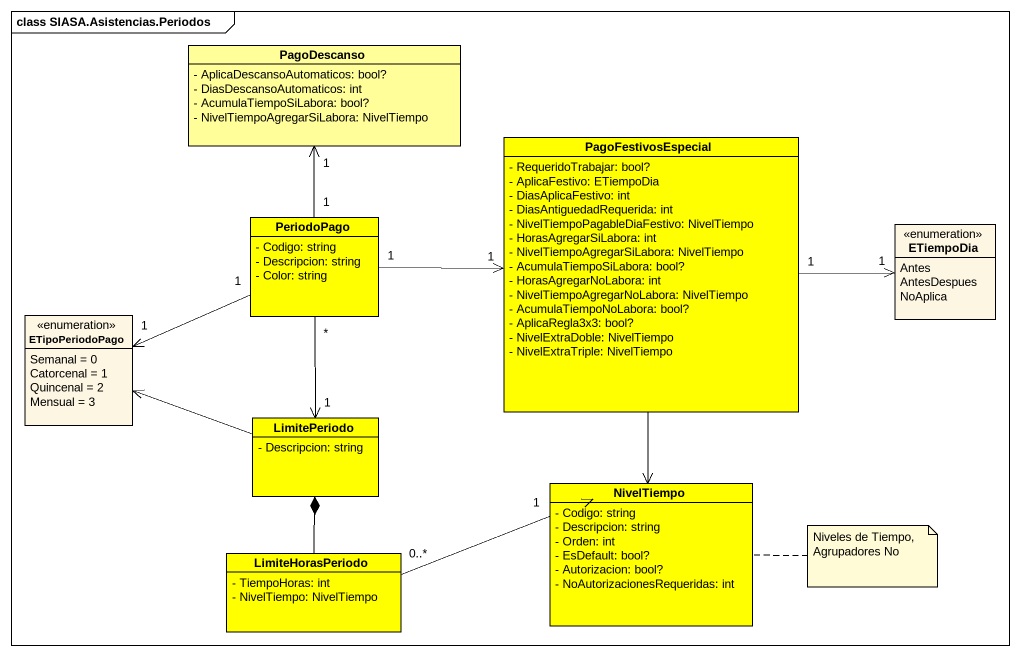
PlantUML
@startuml
mainframe class SIASA.Asistencias.Periodos
hide circle
hide empty members
skinparam classAttributeIconSize 0
class PagoDescanso #FFFE99 {
  - AplicaDescansoAutomaticos: bool?
  - DiasDescansoAutomaticos: int
  - AcumulaTiempoSiLabora: bool?
  - NivelTiempoAgregarSiLabora: NivelTiempo
}
class PagoFestivosEspecial #FFFF00 {
  - RequeridoTrabajar: bool?
  - AplicaFestivo: ETiempoDia
  - DiasAplicaFestivo: int
  - DiasAntiguedadRequerida: int
  - NivelTiempoPagableDiaFestivo: NivelTiempo
  - HorasAgregarSiLabora: int
  - NivelTiempoAgregarSiLabora: NivelTiempo
  - AcumulaTiempoSiLabora: bool?
  - HorasAgregarNoLabora: int
  - NivelTiempoAgregarNoLabora: NivelTiempo
  - AcumulaTiempoNoLabora: bool?
  - AplicaRegla3x3: bool?
  - NivelExtraDoble: NivelTiempo
  - NivelExtraTriple: NivelTiempo
}
class PeriodoPago #FFFF00 {
  - Codigo: string
  - Descripcion: string
  - Color: string
}
enum ETiempoDia {
  Antes
  AntesDespues
  NoAplica
}
enum ETipoPeriodoPago {
  Semanal = 0
  Catorcenal = 1
  Quincenal = 2
  Mensual = 3
}
class LimitePeriodo #FFFF00 {
  - Descripcion: string
}
class NivelTiempo #FFFF00 {
  - Codigo: string
  - Descripcion: string
  - Orden: int
  - EsDefault: bool?
  - Autorizacion: bool?
  - NoAutorizacionesRequeridas: int
}
class LimiteHorasPeriodo #FFFF00 {
  - TiempoHoras: int
  - NivelTiempo: NivelTiempo
}
PagoFestivosEspecial "1" -right-> "1" ETiempoDia
PagoFestivosEspecial --> NivelTiempo
PeriodoPago "1" -up-> "1" PagoDescanso
PeriodoPago "1" -right-> "1" PagoFestivosEspecial
PeriodoPago "1" -left-> "1" ETipoPeriodoPago
PeriodoPago "*" --> "1" LimitePeriodo
LimitePeriodo -left-> ETipoPeriodoPago
LimiteHorasPeriodo -up-* LimitePeriodo
LimiteHorasPeriodo "0..*" -right-> "1" NivelTiempo
note right of NivelTiempo : Niveles de Tiempo, Agrupadores No
@enduml
